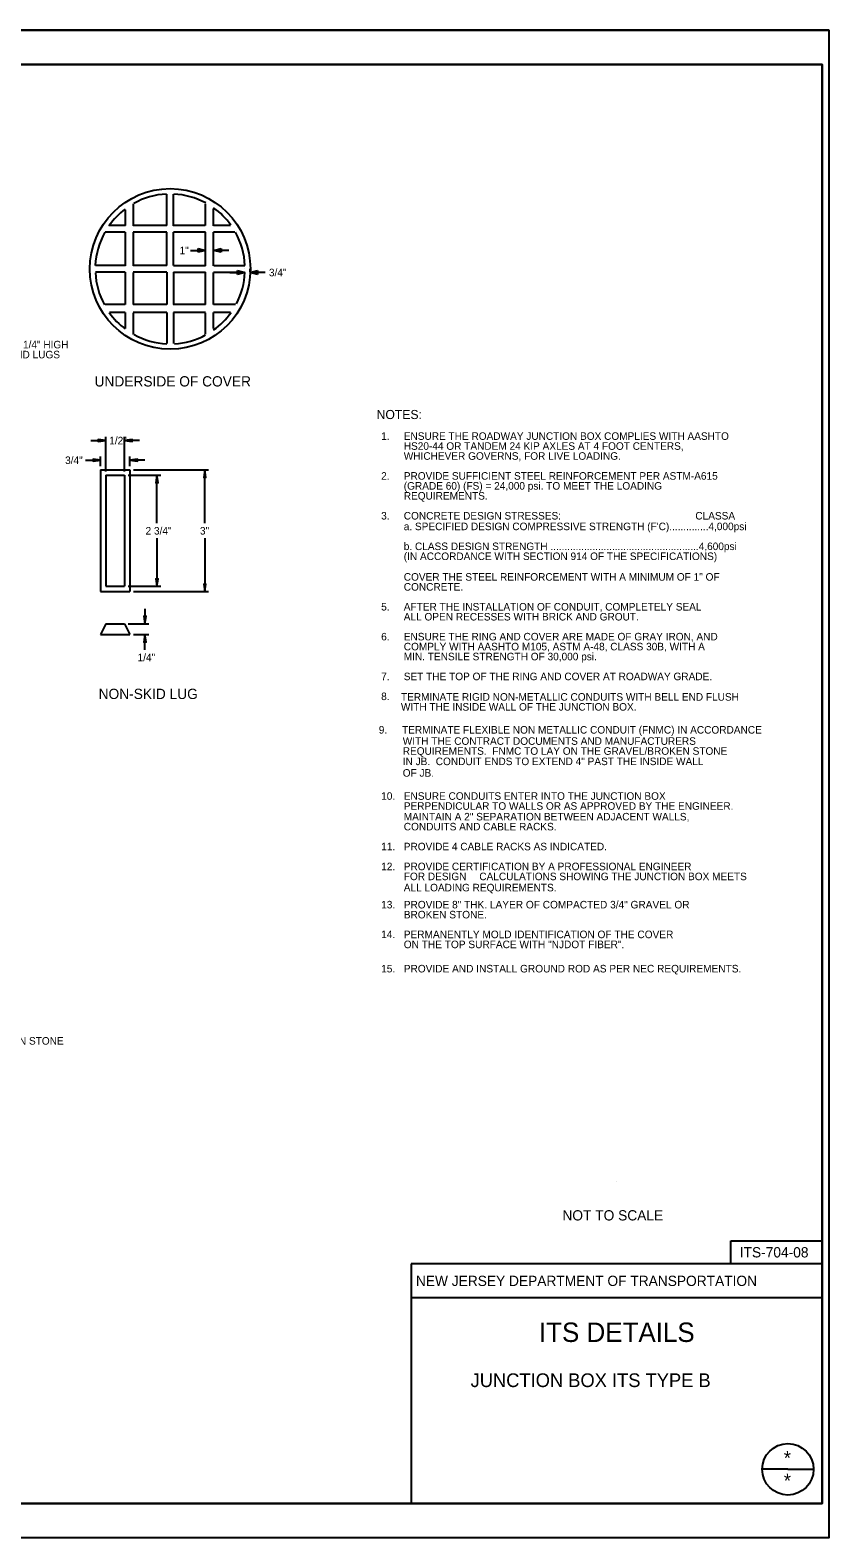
# Model space of a CAD drawing. Extents: x 507591 to 508640, y 495586 to 496246.
# Drawn here: x 508290 to 508640, y 495586 to 496246 of the extents above; entities that cross this region are included whole.
import ezdxf

# ---------------------------------------------------------------- set-up
doc = ezdxf.new("R2010")
doc.units = 0
doc.layers.add('1', color=7, linetype='Continuous')
doc.layers.add('41', color=7, linetype='Continuous')

msp = doc.modelspace()

# ---------------------------------------------------------------- linework, layer by layer
at = {"layer": '1'}
for p, q in [((508639.67, 496245.8), (507591.5, 496245.8)), ((508636.67, 496230.8), (507646.67, 496230.8)), ((508636.67, 495600.8), (508636.67, 496230.8)), ((508334.95, 496160.19), (508334.95, 496169.7)), ((508349.59, 496160.28), (508349.59, 496173.96)), ((508352.53, 496160.19), (508352.53, 496173.96)), ((508366.6, 496160.28), (508366.6, 496169.82)), ((508331.44, 496160.28), (508331.44, 496167.18)), ((508370.11, 496160.19), (508370.11, 496167.51)), ((508331.29, 496157.37), (508322.53, 496157.37)), ((508331.47, 496160.31), (508324.21, 496160.31)), ((508331.44, 496142.61), (508331.44, 496157.31)), ((508349.56, 496157.37), (508334.86, 496157.37)), ((508349.56, 496160.31), (508334.92, 496160.31)), ((508334.95, 496142.61), (508334.95, 496157.4)), ((508349.59, 496142.73), (508349.59, 496157.31)), ((508366.39, 496160.31), (508352.44, 496160.31)), ((508352.53, 496142.73), (508352.53, 496157.4)), ((508366.57, 496157.37), (508352.53, 496157.37)), ((508366.6, 496142.61), (508366.6, 496157.31)), ((508377.55, 496160.31), (508370.02, 496160.31)), ((508370.11, 496142.61), (508370.11, 496157.4)), ((508379.35, 496157.37), (508370.11, 496157.37)), ((508360, 496149.37), (508366.6, 496149.37)), ((508363.3, 496150.2), (508366.6, 496149.37)), ((508363.3, 496148.55), (508363.3, 496150.2)), ((508366.6, 496149.37), (508363.3, 496148.55)), ((508366.6, 496144.72), (508366.6, 496151.02)), ((508370.11, 496146.43), (508370.11, 496151.02)), ((508370.11, 496149.37), (508373.41, 496150.2)), ((508376.71, 496149.37), (508370.11, 496149.37)), ((508373.41, 496148.55), (508370.11, 496149.37)), ((508373.41, 496150.2), (508373.41, 496148.55)), ((508331.47, 496142.73), (508318.33, 496142.73)), ((508349.62, 496142.73), (508334.86, 496142.73)), ((508352.59, 496142.73), (508366.57, 496142.73)), ((508370.2, 496142.73), (508383.82, 496142.73)), ((508331.38, 496139.79), (508318.42, 496139.79)), ((508331.44, 496125.63), (508331.44, 496139.82)), ((508349.59, 496139.79), (508334.86, 496139.79)), ((508334.95, 496125.72), (508334.95, 496139.73)), ((508349.59, 496139.79), (508349.59, 496125.63)), ((508352.53, 496139.79), (508366.57, 496139.79)), ((508352.53, 496139.79), (508352.53, 496125.63)), ((508366.6, 496125.72), (508366.6, 496139.82)), ((508370.11, 496139.79), (508383.49, 496139.79)), ((508370.11, 496125.72), (508370.11, 496139.73)), ((508377.23, 496139.71), (508383.83, 496139.71)), ((508380.53, 496140.53), (508383.83, 496139.71)), ((508380.53, 496138.88), (508380.53, 496140.53)), ((508383.83, 496139.71), (508380.53, 496138.88)), ((508383.83, 496141.36), (508383.83, 496141.36)), ((508386.09, 496140.04), (508386.09, 496141.36)), ((508386.09, 496139.71), (508389.39, 496140.53)), ((508392.69, 496139.71), (508386.09, 496139.71)), ((508389.39, 496138.88), (508386.09, 496139.71)), ((508389.39, 496140.53), (508389.39, 496138.88)), ((508331.38, 496125.75), (508322.53, 496125.75)), ((508331.29, 496122.21), (508324.51, 496122.21)), ((508331.44, 496115.16), (508331.44, 496122.18)), ((508349.56, 496125.75), (508334.86, 496125.75)), ((508349.62, 496122.21), (508334.92, 496122.21)), ((508334.95, 496112.53), (508334.95, 496122.09)), ((508349.59, 496122.18), (508349.59, 496108.57)), ((508366.57, 496125.75), (508352.44, 496125.75)), ((508366.48, 496122.21), (508352.53, 496122.21)), ((508352.53, 496122.18), (508352.53, 496108.57)), ((508366.6, 496112.68), (508366.6, 496122.09)), ((508379.68, 496125.75), (508370.02, 496125.75)), ((508377.46, 496122.21), (508370.11, 496122.21)), ((508370.11, 496115.16), (508370.11, 496122.18)), ((508316.29, 496066.14), (508322.89, 496066.14)), ((508322.89, 496052.62), (508322.89, 496067.79)), ((508331.08, 496052.62), (508331.08, 496067.79)), ((508337.68, 496066.14), (508331.08, 496066.14)), ((508313.99, 496057.53), (508320.59, 496057.53)), ((508320.59, 496054.96), (508320.59, 496059.18)), ((508333.42, 496054.96), (508333.42, 496059.18)), ((508340.02, 496057.53), (508333.42, 496057.53)), ((508320.55, 496053.31), (508333.42, 496053.31)), ((508320.55, 496053.31), (508320.55, 496000)), ((508322.89, 496050.97), (508331.08, 496050.97)), ((508322.89, 496050.97), (508322.89, 496002.34)), ((508331.08, 496050.97), (508331.08, 496002.34)), ((508332.73, 496050.97), (508346.91, 496050.97)), ((508333.42, 496053.31), (508333.42, 496000)), ((508335.07, 496053.31), (508367.88, 496053.31)), ((508336.78, 496053.31), (508351, 496053.31)), ((508336.78, 496050.97), (508344.49, 496050.97)), ((508345.26, 496029.95), (508345.26, 496050.97)), ((508366.23, 496029.95), (508366.23, 496053.31)), ((508345.26, 496023.35), (508345.26, 496002.34)), ((508366.23, 496023.35), (508366.23, 496000)), ((508320.55, 496000), (508333.42, 496000)), ((508322.89, 496002.34), (508331.08, 496002.34)), ((508332.73, 496002.34), (508346.91, 496002.34)), ((508335.07, 496000), (508367.88, 496000)), ((508336.78, 496002.34), (508344.49, 496002.34)), ((508336.78, 496000), (508351, 496000)), ((508340.03, 495992.53), (508340.03, 495985.93)), ((508322.89, 495985.93), (508320.55, 495981.25)), ((508322.89, 495985.93), (508331.08, 495985.93)), ((508331.08, 495985.93), (508333.42, 495981.25)), ((508332.73, 495985.93), (508341.68, 495985.93)), ((508320.55, 495981.25), (508333.42, 495981.25)), ((508335.07, 495981.25), (508341.68, 495981.25)), ((508340.03, 495974.47), (508340.03, 495981.25)), ((508546.72, 495741.98), (508546.72, 495741.98)), ((508596.72, 495705.8), (508596.72, 495715.8)), ((508596.72, 495715.8), (508636.72, 495715.8)), ((508636.72, 495705.8), (508456.72, 495705.8)), ((508456.72, 495705.8), (508456.72, 495600.8)), ((508636.72, 495690.8), (508456.72, 495690.8)), ((508621.72, 495615.8), (508610.47, 495615.8)), ((508621.72, 495615.8), (508632.97, 495615.8)), ((507646.67, 495600.8), (508636.67, 495600.8)), ((508639.67, 495585.8), (507591.5, 495585.8))]:
    msp.add_line(p, q, dxfattribs=at)
for points in [[(508322.89, 496066.14), (508319.58, 496066.62), (508319.94, 496066.14), (508319.58, 496065.67)], [(508322.89, 496066.14), (508319.58, 496066.62), (508319.94, 496066.14), (508319.58, 496065.67)], [(508331.08, 496066.14), (508334.38, 496065.67), (508334.03, 496066.14), (508334.38, 496066.62)], [(508331.08, 496066.14), (508334.38, 496065.67), (508334.03, 496066.14), (508334.38, 496066.62)], [(508320.59, 496057.53), (508317.29, 496058.01), (508317.64, 496057.53), (508317.29, 496057.06)], [(508333.42, 496057.53), (508336.72, 496057.06), (508336.37, 496057.53), (508336.72, 496058.01)], [(508345.26, 496050.97), (508344.79, 496047.66), (508345.26, 496048.01), (508345.74, 496047.66)], [(508345.26, 496050.97), (508344.79, 496047.66), (508345.26, 496048.01), (508345.74, 496047.66)], [(508366.23, 496053.31), (508365.76, 496050), (508366.23, 496050.35), (508366.7, 496050)], [(508345.26, 496002.34), (508345.74, 496005.65), (508345.26, 496005.29), (508344.79, 496005.65)], [(508345.26, 496002.34), (508345.74, 496005.65), (508345.26, 496005.29), (508344.79, 496005.65)], [(508366.23, 496000), (508366.7, 496003.31), (508366.23, 496002.95), (508365.76, 496003.31)], [(508340.03, 495985.93), (508340.5, 495989.24), (508340.03, 495988.88), (508339.56, 495989.24)], [(508340.03, 495985.93), (508340.5, 495989.24), (508340.03, 495988.88), (508339.56, 495989.24)], [(508340.03, 495981.25), (508339.56, 495977.94), (508340.03, 495978.3), (508340.5, 495977.94)]]:
    msp.add_lwpolyline(points, close=True, dxfattribs=at)
for centre, radius in [((508351.06, 496141.27), 35.15), ((508621.72, 495615.8), 11.25)]:
    msp.add_circle(centre, radius, dxfattribs=at)
for start, end in [(92.79237, 118.97988), (61.63706, 87.29596), (126.97833, 144.75989), (35.71774, 54.60132), (150.69471, 177.44491), (2.5849, 29.34866), (182.89334, 208.50883), (332.36532, 357.36247), (215.56705, 233.2257), (305.52049, 324.49947), (241.15758, 267.51148), (273.26207, 298.31824)]:
    msp.add_arc((508351.06, 496141.27), 32.81, start, end, dxfattribs=at)
at = {"layer": '41'}
for points in [[(507591.5, 496245.8), (508639.67, 496245.8), (508639.67, 495585.8), (507591.5, 495585.8)], [(507646.67, 496230.8), (508636.67, 496230.8), (508636.67, 495600.8), (507646.67, 495600.8)]]:
    msp.add_lwpolyline(points, close=True, dxfattribs=at)

# ---------------------------------------------------------------- texts
at = {"layer": '1'}
for s, height, p in [('1"', 3.3, (508355.18, 496147.72)), ('3/4"', 3.3, (508394.34, 496138.06)), ('3" x 3/4" x 1/4" HIGH', 3.2999, (508265.54, 496106.5)), ('NON - SKID LUGS', 3.2999, (508265.54, 496102.14)), ('UNDERSIDE OF COVER', 4.4998, (508317.94, 496089.81)), ('NOTES:', 3.99, (508441.52, 496075.55)), ('1.', 3.3, (508443.52, 496066.45)), ('ENSURE THE ROADWAY JUNCTION BOX COMPLIES WITH AASHTO ', 3.2999, (508453.42, 496066.45)), ('1/2"', 3.3, (508324.37, 496064.49)), ('HS20-44 OR TANDEM 24 KIP AXLES AT 4 FOOT CENTERS,  ', 3.2999, (508453.42, 496062.09)), ('3/4"', 3.3, (508305.04, 496055.88)), ('WHICHEVER GOVERNS, FOR LIVE LOADING.', 3.2999, (508453.42, 496057.73)), ('2.', 3.3, (508443.52, 496049.01)), ('PROVIDE SUFFICIENT STEEL REINFORCEMENT PER ASTM-A615 ', 3.2999, (508453.42, 496049.01)), ('(GRADE 60) (FS) = 24,000 psi. TO MEET THE LOADING ', 3.2999, (508453.42, 496044.66)), ('REQUIREMENTS.', 3.2999, (508453.42, 496040.3)), ('3.', 3.3, (508443.52, 496031.58)), ("a. SPECIFIED DESIGN COMPRESSIVE STRENGTH (F'C)..............4,000psi", 3.2999, (508453.42, 496026.91)), ('CONCRETE DESIGN STRESSES:                                                CLASSA', 3.2999, (508453.42, 496031.58)), ('2 3/4"', 3.3, (508340.3, 496025)), ('3"', 3.3, (508364.13, 496025)), ('(IN ACCORDANCE WITH SECTION 914 OF THE SPECIFICATIONS)', 3.2999, (508453.42, 496013.84)), ('b. CLASS DESIGN STRENGTH .....................................................4,600psi ', 3.2999, (508453.42, 496018.2)), ('COVER THE STEEL REINFORCEMENT WITH A MINIMUM OF 1" OF ', 3.2999, (508453.42, 496004.81)), ('CONCRETE.', 3.3, (508453.42, 496000.45)), ('5.', 3.3, (508443.52, 495991.74)), ('AFTER THE INSTALLATION OF CONDUIT, COMPLETELY SEAL ', 3.2999, (508453.42, 495991.74)), ('ALL OPEN RECESSES WITH BRICK AND GROUT.', 3.2999, (508453.42, 495987.38)), ('6.', 3.3, (508443.52, 495978.66)), ('COMPLY WITH AASHTO M105, ASTM A-48, CLASS 30B, WITH A ', 3.2999, (508453.42, 495974.31)), ('ENSURE THE RING AND COVER ARE MADE OF GRAY IRON, AND ', 3.2999, (508453.42, 495978.66)), ('1/4"', 3.3, (508336.79, 495969.52)), ('MIN. TENSILE STRENGTH OF 30,000 psi.', 3.2999, (508453.42, 495969.95)), ('7.', 3.3, (508443.52, 495961.23)), ('SET THE TOP OF THE RING AND COVER AT ROADWAY GRADE.', 3.2999, (508453.42, 495961.23)), ('NON-SKID LUG', 4.4998, (508319.73, 495953)), ('8.', 3.3, (508443.52, 495952.52)), ('WITH THE INSIDE WALL OF THE JUNCTION BOX.  ', 3.2999, (508452.18, 495947.92)), ('TERMINATE RIGID NON-METALLIC CONDUITS WITH BELL END FLUSH ', 3.2999, (508452.18, 495952.28)), ('9.', 3.3, (508442.46, 495937.86)), ('TERMINATE FLEXIBLE NON METALLIC CONDUIT (FNMC) IN ACCORDANCE ', 3.2999, (508452.64, 495937.86)), ('WITH THE CONTRACT DOCUMENTS AND MANUFACTURERS', 3.2999, (508452.97, 495932.95)), ('REQUIREMENTS.  FNMC TO LAY ON THE GRAVEL/BROKEN STONE', 3.2999, (508452.97, 495928.59)), ('IN JB.  CONDUIT ENDS TO EXTEND 4" PAST THE INSIDE WALL', 3.2999, (508452.97, 495924.06)), ('OF JB.  ', 3.3, (508452.97, 495919)), ('10.', 3.3, (508443.52, 495908.88)), ('ENSURE CONDUITS ENTER INTO THE JUNCTION BOX ', 3.2999, (508453.42, 495908.88)), ('PERPENDICULAR TO WALLS OR AS APPROVED BY THE ENGINEER.  ', 3.2999, (508453.42, 495904.52)), ('CONDUITS AND CABLE RACKS.', 3.2999, (508453.42, 495895.49)), ('MAINTAIN A 2" SEPARATION BETWEEN ADJACENT WALLS, ', 3.2999, (508453.42, 495899.85)), ('11.', 3.3, (508443.52, 495886.78)), ('PROVIDE 4 CABLE RACKS AS INDICATED.', 3.2999, (508453.42, 495886.78)), ('12.', 3.3, (508443.52, 495878.06)), ('PROVIDE CERTIFICATION BY A PROFESSIONAL ENGINEER ', 3.2999, (508453.42, 495878.06)), ('ALL LOADING REQUIREMENTS.', 3.2999, (508453.42, 495868.8)), ('FOR DESIGN ', 3.2999, (508453.42, 495873.7)), ('CALCULATIONS SHOWING THE JUNCTION BOX MEETS ', 3.2999, (508486.52, 495873.69)), ('13.', 3.3, (508443.52, 495861.34)), ('PROVIDE 8" THK. LAYER OF COMPACTED 3/4" GRAVEL OR', 3.3119, (508453.42, 495861.33)), ('BROKEN STONE.', 3.3119, (508453.42, 495856.96)), ('14.', 3.3, (508443.52, 495848.32)), ('PERMANENTLY MOLD IDENTIFICATION OF THE COVER', 3.3119, (508453.42, 495848.31)), ('ON THE TOP SURFACE WITH "NJDOT FIBER".', 3.3119, (508453.42, 495843.93)), ('15.', 3.3, (508443.52, 495833.32)), ('PROVIDE AND INSTALL GROUND ROD AS PER NEC REQUIREMENTS.', 3.3119, (508453.42, 495833.31)), ('3/4" GRAVEL OR BROKEN STONE', 3.2999, (508233.45, 495801.7)), ('NOT TO SCALE', 4.5, (508522.93, 495724.73)), ('ITS-704-08', 4.5, (508600.64, 495708.55)), ('NEW JERSEY DEPARTMENT OF TRANSPORTATION', 4.5, (508458.74, 495696.05)), ('ITS DETAILS', 8.5, (508512.66, 495671.55)), ('JUNCTION BOX ITS TYPE B', 6, (508482.69, 495651.8)), ('*', 6, (508619.94, 495617.77)), ('*', 6, (508619.94, 495607.83))]:
    msp.add_text(s, height=height, dxfattribs=at).set_placement(p)

doc.saveas('drawing.dxf')
